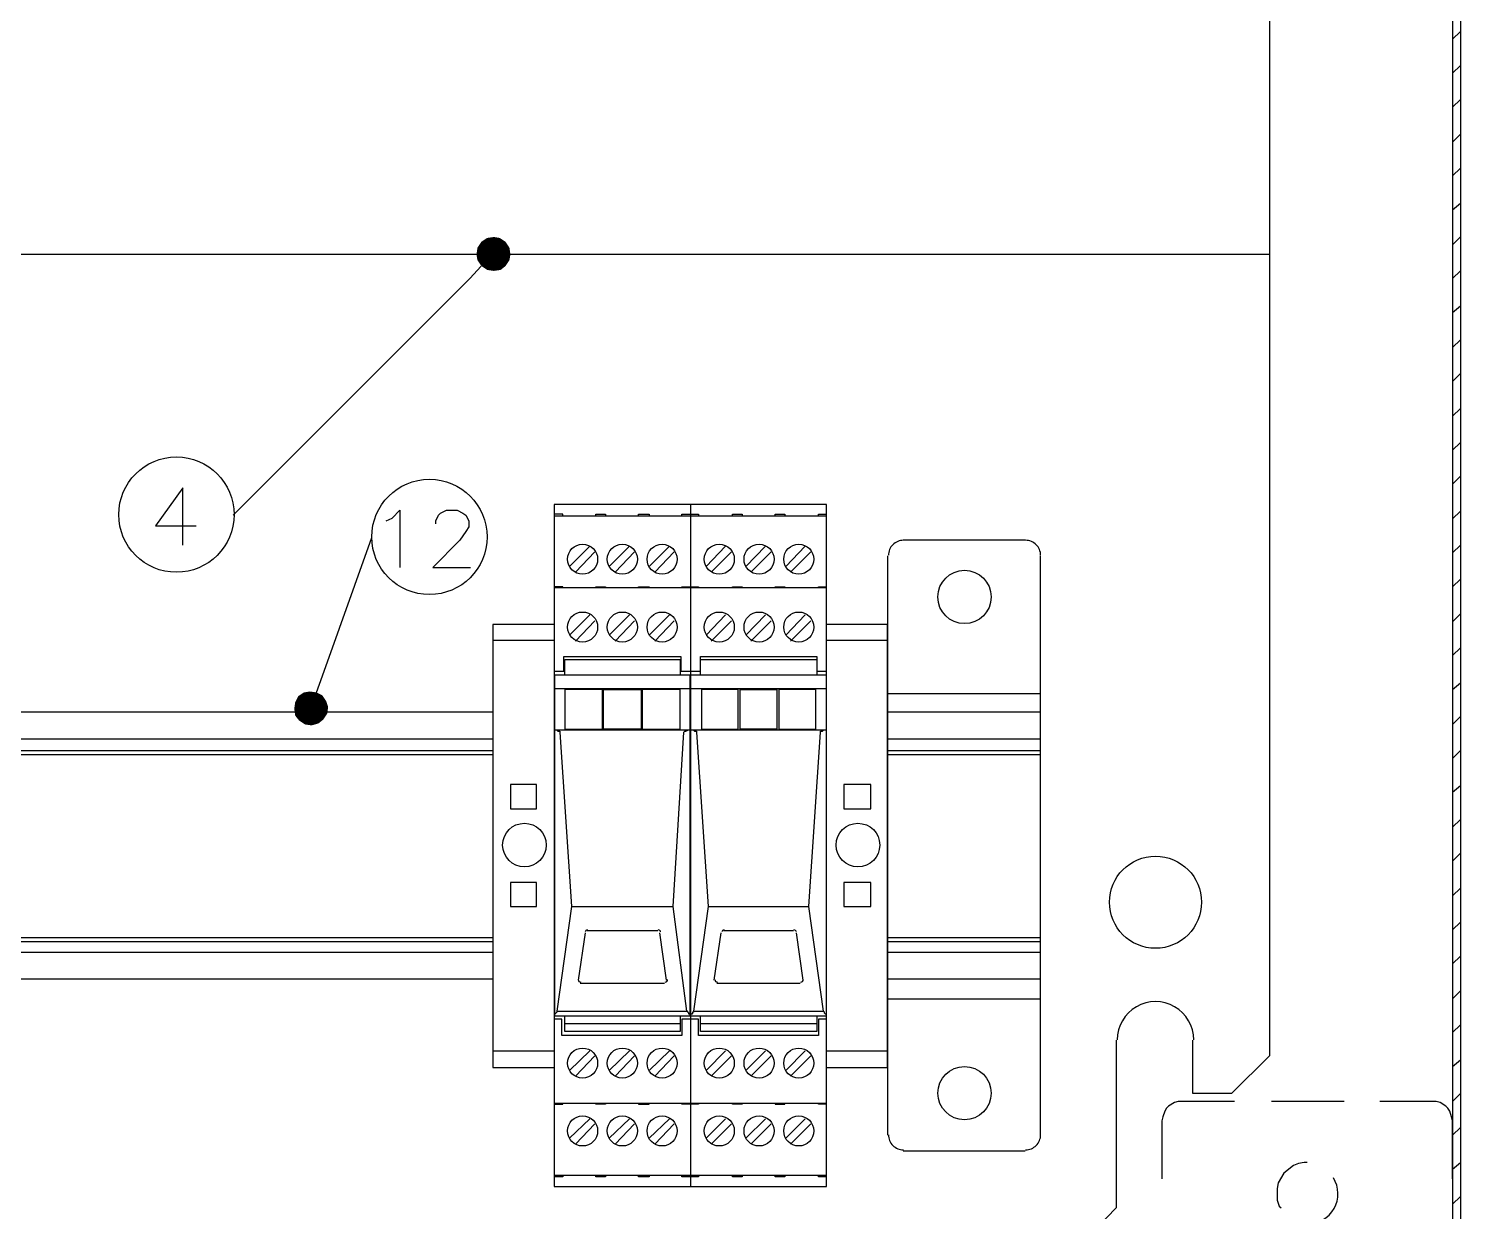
# Model space of a CAD drawing. Header units: feet. Extents: x -159 to 1687, y -48 to 1556.
# Drawn here: x 551.136 to 551.752, y 1043.089 to 1043.597 of the extents above; entities that cross this region are included whole.
import ezdxf

# ---------------------------------------------------------------- set-up
doc = ezdxf.new("R2010")
doc.units = ezdxf.units.FT
doc.header["$MEASUREMENT"] = 0
for name, color, linetype in [('PDF_0', 7, 'Continuous'), ('PDF_Carril', 7, 'Continuous'), ('PDF_Cuadro', 7, 'Continuous'), ('PDF_Prensaestopas', 7, 'Continuous')]:
    doc.layers.add(name, color=color, linetype=linetype)
doc.layers.add('PDF_Oculta', color=7, linetype='Continuous', true_color=0xb9b9b9)
doc.layers.add('PDF_Placa', color=7, linetype='Continuous', true_color=0xb9b9b9)

msp = doc.modelspace()

# ---------------------------------------------------------------- linework, layer by layer
at = {"layer": 'PDF_0', "lineweight": 25}
for p, q in [((551.47923, 1043.39271), (551.36214, 1043.39271)), ((551.42506, 1043.31938), (551.42506, 1043.32729)), ((551.47506, 1043.32729), (551.47506, 1043.31938))]:
    msp.add_line(p, q, dxfattribs=at)
for points in [[(550.19333, 1044.94404), (551.66965, 1044.94404), (551.66965, 1043.50022), (550.19333, 1043.50022)], [(551.36255, 1043.31938), (551.42047, 1043.31938), (551.42047, 1043.1727), (551.36255, 1043.1727)], [(551.36672, 1043.29604), (551.38297, 1043.29604), (551.38297, 1043.31313), (551.36672, 1043.31313)], [(551.38339, 1043.29604), (551.38339, 1043.31313), (551.39964, 1043.31313), (551.39964, 1043.29604)], [(551.40006, 1043.31313), (551.40006, 1043.29604), (551.41631, 1043.29604), (551.41631, 1043.31313)], [(551.42547, 1043.29604), (551.44131, 1043.29604), (551.44131, 1043.31313), (551.42547, 1043.31313)], [(551.44214, 1043.29604), (551.44214, 1043.31313), (551.45798, 1043.31313), (551.45798, 1043.29604)], [(551.45881, 1043.31313), (551.45881, 1043.29604), (551.47464, 1043.29604), (551.47464, 1043.31313)], [(551.35464, 1043.27229), (551.34339, 1043.27229), (551.34339, 1043.26187), (551.35464, 1043.26187)], [(551.49839, 1043.27229), (551.48673, 1043.27229), (551.48673, 1043.26187), (551.49839, 1043.26187)], [(551.34339, 1043.21979), (551.35464, 1043.21979), (551.35464, 1043.2302), (551.34339, 1043.2302)], [(551.48673, 1043.21979), (551.49839, 1043.21979), (551.49839, 1043.2302), (551.48673, 1043.2302)]]:
    msp.add_lwpolyline(points, close=True, dxfattribs=at)
for points in [[(551.36214, 1043.39271), (551.36214, 1043.09937), (551.47923, 1043.09937)], [(551.42089, 1043.09937), (551.42089, 1043.39271)], [(551.47923, 1043.09937), (551.47923, 1043.39271)], [(551.36589, 1043.38771), (551.36589, 1043.38855), (551.36214, 1043.38855)], [(551.47923, 1043.38771), (551.36214, 1043.38771)], [(551.38006, 1043.38771), (551.38006, 1043.38855), (551.38422, 1043.38855), (551.38422, 1043.38771)], [(551.39839, 1043.38771), (551.39839, 1043.38855), (551.40297, 1043.38855), (551.40297, 1043.38771)], [(551.41714, 1043.38771), (551.41714, 1043.38855), (551.42422, 1043.38855), (551.42422, 1043.38771)], [(551.43881, 1043.38771), (551.43881, 1043.38855), (551.44298, 1043.38855), (551.44298, 1043.38771)], [(551.45714, 1043.38771), (551.45714, 1043.38855), (551.46131, 1043.38855), (551.46131, 1043.38771)], [(551.47589, 1043.38771), (551.47589, 1043.38855), (551.47923, 1043.38855)], [(551.36881, 1043.36604), (551.37756, 1043.37479)], [(551.37131, 1043.36354), (551.37964, 1043.37229)], [(551.38589, 1043.36604), (551.39464, 1043.37479)], [(551.38839, 1043.36354), (551.39672, 1043.37229)], [(551.40297, 1043.36604), (551.41172, 1043.37479)], [(551.40547, 1043.36354), (551.41381, 1043.37229)], [(551.42756, 1043.36604), (551.43589, 1043.37479)], [(551.42964, 1043.36354), (551.43839, 1043.37229)], [(551.44464, 1043.36604), (551.45298, 1043.37479)], [(551.44673, 1043.36354), (551.45548, 1043.37229)], [(551.46173, 1043.36604), (551.47006, 1043.37479)], [(551.46381, 1043.36354), (551.47256, 1043.37229)], [(551.36589, 1043.35688), (551.36589, 1043.35729), (551.36214, 1043.35729)], [(551.47923, 1043.35688), (551.36214, 1043.35688)], [(551.38006, 1043.35688), (551.38006, 1043.35729), (551.38422, 1043.35729), (551.38422, 1043.35688)], [(551.39839, 1043.35688), (551.39839, 1043.35729), (551.40297, 1043.35729), (551.40297, 1043.35688)], [(551.41714, 1043.35688), (551.41714, 1043.35729), (551.42422, 1043.35729), (551.42422, 1043.35688)], [(551.43881, 1043.35688), (551.43881, 1043.35729), (551.44298, 1043.35729), (551.44298, 1043.35688)], [(551.45714, 1043.35688), (551.45714, 1043.35729), (551.46131, 1043.35729), (551.46131, 1043.35688)], [(551.47589, 1043.35688), (551.47589, 1043.35729), (551.47923, 1043.35729)], [(551.36214, 1043.34104), (551.33589, 1043.34104), (551.33589, 1043.15062), (551.36214, 1043.15062)], [(551.36881, 1043.33646), (551.37756, 1043.34521)], [(551.37131, 1043.33396), (551.37964, 1043.34271)], [(551.38589, 1043.33646), (551.39464, 1043.34521)], [(551.38839, 1043.33396), (551.39672, 1043.34271)], [(551.40297, 1043.33646), (551.41172, 1043.34521)], [(551.40547, 1043.33396), (551.41381, 1043.34271)], [(551.42756, 1043.33646), (551.43589, 1043.34521)], [(551.42964, 1043.33396), (551.43839, 1043.34271)], [(551.44464, 1043.33646), (551.45298, 1043.34521)], [(551.44673, 1043.33396), (551.45548, 1043.34271)], [(551.46173, 1043.33646), (551.47006, 1043.34521)], [(551.46381, 1043.33396), (551.47256, 1043.34271)], [(551.47923, 1043.15062), (551.50548, 1043.15062), (551.50548, 1043.34104), (551.47923, 1043.34104)], [(551.33589, 1043.33438), (551.36214, 1043.33438)], [(551.47923, 1043.33438), (551.50548, 1043.33438)], [(551.36214, 1043.32104), (551.3663, 1043.32104), (551.3663, 1043.32729), (551.41672, 1043.32729), (551.41672, 1043.32104), (551.42506, 1043.32104)], [(551.36672, 1043.31938), (551.36672, 1043.32604), (551.41631, 1043.32604), (551.41631, 1043.31938)], [(551.42506, 1043.32729), (551.47506, 1043.32729)], [(551.42506, 1043.32604), (551.47506, 1043.32604)], [(551.42089, 1043.31938), (551.47923, 1043.31938)], [(551.47506, 1043.32104), (551.47923, 1043.32104)], [(551.36255, 1043.31354), (551.42047, 1043.31354)], [(551.42089, 1043.31354), (551.47923, 1043.31354)], [(551.36339, 1043.29562), (551.3638, 1043.29521), (551.36464, 1043.29521), (551.36464, 1043.29479), (551.36964, 1043.21979), (551.36339, 1043.17479), (551.36339, 1043.17437), (551.36255, 1043.17354)], [(551.42047, 1043.29562), (551.36255, 1043.29562)], [(551.36964, 1043.21979), (551.41339, 1043.21979), (551.41797, 1043.29479), (551.41839, 1043.29521), (551.41881, 1043.29521), (551.41964, 1043.29562)], [(551.42214, 1043.29562), (551.42256, 1043.29521), (551.42339, 1043.29521), (551.42339, 1043.29479), (551.42839, 1043.21979), (551.42214, 1043.17479), (551.42214, 1043.17437), (551.42172, 1043.17437), (551.42172, 1043.17395), (551.42131, 1043.17354), (551.42089, 1043.17354)], [(551.47923, 1043.29562), (551.42089, 1043.29562)], [(551.42839, 1043.21979), (551.47173, 1043.21979), (551.47673, 1043.29479), (551.47673, 1043.29521), (551.47756, 1043.29521), (551.47798, 1043.29562)], [(551.41922, 1043.17479), (551.41339, 1043.21979)], [(551.47923, 1043.17354), (551.47881, 1043.17354), (551.47839, 1043.17395), (551.47839, 1043.17437), (551.47798, 1043.17479), (551.47173, 1043.21979)], [(551.37547, 1043.20854), (551.37256, 1043.18812)], [(551.40672, 1043.20937), (551.37631, 1043.20937)], [(551.41047, 1043.18812), (551.40756, 1043.20854)], [(551.43381, 1043.20854), (551.43089, 1043.18812)], [(551.46506, 1043.20937), (551.43506, 1043.20937)], [(551.46923, 1043.18812), (551.46631, 1043.20854)], [(551.37339, 1043.18687), (551.40964, 1043.18687)], [(551.43214, 1043.18687), (551.46798, 1043.18687)], [(551.36339, 1043.17479), (551.41964, 1043.17479)], [(551.42047, 1043.17354), (551.42006, 1043.17354), (551.42006, 1043.17395), (551.41964, 1043.17437), (551.41964, 1043.17479)], [(551.42214, 1043.17479), (551.47798, 1043.17479)], [(551.47923, 1043.17145), (551.47589, 1043.17145), (551.47589, 1043.16437), (551.42422, 1043.16437), (551.42422, 1043.17145), (551.41714, 1043.17145), (551.41714, 1043.16437), (551.36547, 1043.16437), (551.36547, 1043.17145), (551.36214, 1043.17145)], [(551.41631, 1043.1727), (551.41631, 1043.16604), (551.36672, 1043.16604), (551.36672, 1043.1727)], [(551.41631, 1043.16937), (551.36672, 1043.16937)], [(551.47923, 1043.1727), (551.42089, 1043.1727)], [(551.47506, 1043.1727), (551.47506, 1043.16604), (551.42506, 1043.16604), (551.42506, 1043.1727)], [(551.47506, 1043.16937), (551.42506, 1043.16937)], [(551.33589, 1043.1577), (551.36214, 1043.1577)], [(551.36881, 1043.14937), (551.37756, 1043.1577)], [(551.37131, 1043.14687), (551.37964, 1043.15562)], [(551.38589, 1043.14937), (551.39464, 1043.1577)], [(551.38839, 1043.14687), (551.39672, 1043.15562)], [(551.40297, 1043.14937), (551.41172, 1043.1577)], [(551.40547, 1043.14687), (551.41381, 1043.15562)], [(551.42756, 1043.14937), (551.43589, 1043.1577)], [(551.42964, 1043.14687), (551.43839, 1043.15562)], [(551.44464, 1043.14937), (551.45298, 1043.1577)], [(551.44673, 1043.14687), (551.45548, 1043.15562)], [(551.46173, 1043.14937), (551.47006, 1043.1577)], [(551.46381, 1043.14687), (551.47256, 1043.15562)], [(551.47923, 1043.1577), (551.50548, 1043.1577)], [(551.36214, 1043.13478), (551.36589, 1043.13478), (551.36589, 1043.1352)], [(551.36214, 1043.1352), (551.47923, 1043.1352)], [(551.38422, 1043.1352), (551.38422, 1043.13478), (551.38006, 1043.13478), (551.38006, 1043.1352)], [(551.39839, 1043.1352), (551.39839, 1043.13478), (551.40297, 1043.13478), (551.40297, 1043.1352)], [(551.42422, 1043.1352), (551.42422, 1043.13478), (551.41714, 1043.13478), (551.41714, 1043.1352)], [(551.44298, 1043.1352), (551.44298, 1043.13478), (551.43881, 1043.13478), (551.43881, 1043.1352)], [(551.45714, 1043.1352), (551.45714, 1043.13478), (551.46131, 1043.13478), (551.46131, 1043.1352)], [(551.47923, 1043.13478), (551.47589, 1043.13478), (551.47589, 1043.1352)], [(551.36881, 1043.1202), (551.37756, 1043.12853)], [(551.37131, 1043.1177), (551.37964, 1043.12645)], [(551.38589, 1043.1202), (551.39464, 1043.12853)], [(551.38839, 1043.1177), (551.39672, 1043.12645)], [(551.40297, 1043.1202), (551.41172, 1043.12853)], [(551.40547, 1043.1177), (551.41381, 1043.12645)], [(551.42756, 1043.1202), (551.43589, 1043.12853)], [(551.42964, 1043.1177), (551.43839, 1043.12645)], [(551.44464, 1043.1202), (551.45298, 1043.12853)], [(551.44673, 1043.1177), (551.45548, 1043.12645)], [(551.46173, 1043.1202), (551.47006, 1043.12853)], [(551.46381, 1043.1177), (551.47256, 1043.12645)], [(551.36589, 1043.10437), (551.36589, 1043.10353), (551.36214, 1043.10353)], [(551.36214, 1043.10437), (551.47923, 1043.10437)], [(551.38422, 1043.10437), (551.38422, 1043.10353), (551.38006, 1043.10353), (551.38006, 1043.10437)], [(551.40297, 1043.10437), (551.40297, 1043.10353), (551.39839, 1043.10353), (551.39839, 1043.10437)], [(551.42422, 1043.10437), (551.42422, 1043.10353), (551.41714, 1043.10353), (551.41714, 1043.10437)], [(551.44298, 1043.10437), (551.44298, 1043.10353), (551.43881, 1043.10353), (551.43881, 1043.10437)], [(551.46131, 1043.10437), (551.46131, 1043.10353), (551.45714, 1043.10353), (551.45714, 1043.10437)], [(551.47923, 1043.10353), (551.47589, 1043.10353), (551.47589, 1043.10437)]]:
    msp.add_lwpolyline(points, dxfattribs=at)
for centre, radius in [((551.37443, 1043.36917), 0.00646), ((551.39151, 1043.36917), 0.00646), ((551.4086, 1043.36917), 0.00646), ((551.43318, 1043.36917), 0.00646), ((551.45027, 1043.36917), 0.00646), ((551.46735, 1043.36917), 0.00646), ((551.37443, 1043.34), 0.00646), ((551.39151, 1043.34), 0.00646), ((551.4086, 1043.34), 0.00646), ((551.43318, 1043.34), 0.00646), ((551.45027, 1043.34), 0.00646), ((551.46735, 1043.34), 0.00646), ((551.34943, 1043.24625), 0.00938), ((551.49277, 1043.24625), 0.00938), ((551.37443, 1043.15249), 0.00646), ((551.39151, 1043.15249), 0.00646), ((551.4086, 1043.15249), 0.00646), ((551.43318, 1043.15249), 0.00646), ((551.45027, 1043.15249), 0.00646), ((551.46735, 1043.15249), 0.00646), ((551.37443, 1043.12332), 0.00646), ((551.39151, 1043.12332), 0.00646), ((551.4086, 1043.12332), 0.00646), ((551.43318, 1043.12332), 0.00646), ((551.45027, 1043.12332), 0.00646), ((551.46735, 1043.12332), 0.00646)]:
    msp.add_circle(centre, radius, dxfattribs=at)
for centre, start, end in [((551.37651, 1043.20875), 90.00005, 172.00191), ((551.40693, 1043.20875), 7.99809, 89.99995), ((551.43527, 1043.20875), 90.00005, 172.00191), ((551.46527, 1043.20875), 7.99809, 89.99995), ((551.3736, 1043.18833), 172.00188, 269.99979), ((551.40985, 1043.18833), 270.00021, 7.99812), ((551.43235, 1043.18833), 172.00188, 269.99978), ((551.46818, 1043.18833), 270.00021, 7.99812)]:
    msp.add_arc(centre, 0.00104, start, end, dxfattribs=at)
at = {"layer": 'PDF_Carril', "lineweight": 25}
msp.add_line((551.50548, 1043.37063), (551.50548, 1043.12145), dxfattribs=at)
for points in [[(551.56465, 1043.3773), (551.51215, 1043.3773)], [(551.57131, 1043.12145), (551.57131, 1043.37063)], [(551.50548, 1043.31146), (551.57131, 1043.31146)], [(551.50548, 1043.30354), (551.57131, 1043.30354)], [(551.01129, 1043.28687), (551.33589, 1043.28687)], [(551.50548, 1043.28687), (551.57131, 1043.28687)], [(551.01129, 1043.20479), (551.33589, 1043.20479)], [(551.50548, 1043.20479), (551.57131, 1043.20479)], [(551.57131, 1043.18854), (551.50548, 1043.18854)], [(551.50548, 1043.1802), (551.57131, 1043.1802)], [(551.51215, 1043.11478), (551.56465, 1043.11478)]]:
    msp.add_lwpolyline(points, dxfattribs=at)
msp.add_lwpolyline([(551.01129, 1043.30354), (551.33589, 1043.30354), (551.33589, 1043.18854), (551.01129, 1043.18854)], close=True, dxfattribs=at)
at = {"layer": 'PDF_Carril', "color": 9, "lineweight": 25, "true_color": 0xc6c7ca}
for points in [[(551.01129, 1043.29187), (551.33589, 1043.29187)], [(551.50548, 1043.29187), (551.57131, 1043.29187)], [(551.01129, 1043.28521), (551.33589, 1043.28521)], [(551.50548, 1043.28521), (551.57131, 1043.28521)], [(551.01129, 1043.20645), (551.33589, 1043.20645)], [(551.50548, 1043.20645), (551.57131, 1043.20645)], [(551.01129, 1043.2002), (551.33589, 1043.2002)], [(551.50548, 1043.2002), (551.57131, 1043.2002)]]:
    msp.add_lwpolyline(points, dxfattribs=at)
at = {"layer": 'PDF_Carril', "lineweight": 25}
for centre in [(551.5386, 1043.35292), (551.5386, 1043.13958)]:
    msp.add_circle(centre, 0.01146, dxfattribs=at)
for centre, start, end in [((551.51235, 1043.37084), 89.99966, 180.00034), ((551.56486, 1043.37084), 359.99966, 90.00034), ((551.51235, 1043.12166), 179.99966, 270.00034), ((551.56486, 1043.12166), 269.99966, 0.00034)]:
    msp.add_arc(centre, 0.00646, start, end, dxfattribs=at)
at = {"layer": 'PDF_Cuadro', "lineweight": 25}
for points in [[(551.74841, 1044.9907), (551.74841, 1043.0402)], [(551.75174, 1044.9907), (551.75174, 1043.0402)], [(551.74841, 1043.59272), (551.75174, 1043.59606)], [(551.74841, 1043.57814), (551.75174, 1043.58147)], [(551.74841, 1043.56355), (551.75174, 1043.56689)], [(551.74841, 1043.54855), (551.75174, 1043.55189)], [(551.74841, 1043.53397), (551.75174, 1043.5373)], [(551.74841, 1043.51939), (551.75174, 1043.5223)], [(551.74841, 1043.50438), (551.75174, 1043.50772)], [(551.74841, 1043.4898), (551.75174, 1043.49313)], [(551.74841, 1043.47522), (551.75174, 1043.47813)], [(551.74841, 1043.46022), (551.75174, 1043.46355)], [(551.74841, 1043.44563), (551.75174, 1043.44897)], [(551.74841, 1043.43063), (551.75174, 1043.43396)], [(551.74841, 1043.41605), (551.75174, 1043.41938)], [(551.74841, 1043.40146), (551.75174, 1043.4048)], [(551.74841, 1043.38646), (551.75174, 1043.3898)], [(551.74841, 1043.37188), (551.75174, 1043.37521)], [(551.74841, 1043.35729), (551.75174, 1043.36063)], [(551.74841, 1043.34229), (551.75174, 1043.34563)], [(551.74841, 1043.32771), (551.75174, 1043.33104)], [(551.74841, 1043.31313), (551.75174, 1043.31604)], [(551.74841, 1043.29812), (551.75174, 1043.30146)], [(551.74841, 1043.28354), (551.75174, 1043.28687)], [(551.74841, 1043.26896), (551.75174, 1043.27187)], [(551.74841, 1043.25396), (551.75174, 1043.25729)], [(551.74841, 1043.23937), (551.75174, 1043.24271)], [(551.74841, 1043.22437), (551.75174, 1043.2277)], [(551.74841, 1043.20979), (551.75174, 1043.21312)], [(551.74841, 1043.1952), (551.75174, 1043.19854)], [(551.74841, 1043.1802), (551.75174, 1043.18354)], [(551.74841, 1043.16562), (551.75174, 1043.16895)], [(551.74841, 1043.15103), (551.75174, 1043.15395)], [(551.74841, 1043.13603), (551.75174, 1043.13937)], [(551.74841, 1043.12145), (551.75174, 1043.12478)], [(551.74841, 1043.10687), (551.75174, 1043.10978)], [(551.74841, 1043.09187), (551.75174, 1043.0952)]]:
    msp.add_lwpolyline(points, dxfattribs=at)
at = {"layer": 'PDF_Oculta', "lineweight": 25}
for points in [[(551.65465, 1043.13603), (551.63048, 1043.13603), (551.62882, 1043.13562), (551.62632, 1043.13395), (551.62548, 1043.13312), (551.62465, 1043.13187), (551.62382, 1043.12937), (551.6234, 1043.1277), (551.6234, 1043.1027)], [(551.70174, 1043.13603), (551.67049, 1043.13603)], [(551.74841, 1043.1027), (551.74841, 1043.1277), (551.74799, 1043.12937), (551.74716, 1043.13187), (551.74632, 1043.13312), (551.74549, 1043.13395), (551.74299, 1043.13562), (551.74132, 1043.13603), (551.71715, 1043.13603)], [(551.6859, 1043.10978), (551.68465, 1043.10978), (551.68215, 1043.10937), (551.68007, 1043.10853), (551.6759, 1043.1052), (551.6734, 1043.10103), (551.67299, 1043.09853), (551.67299, 1043.09353), (551.67382, 1043.09103), (551.67465, 1043.0902)]]:
    msp.add_lwpolyline(points, dxfattribs=at)
msp.add_arc((551.68635, 1043.0963), 0.01278, 268.00627, 32.24175, dxfattribs=at)
at = {"layer": 'PDF_Placa', "lineweight": 25}
for points in [[(551.63673, 1044.8557), (551.63673, 1044.87862), (551.6534, 1044.87862), (551.66965, 1044.86195), (551.66965, 1043.15562), (551.6534, 1043.13937), (551.63673, 1043.13937), (551.63673, 1043.16229)], [(551.60382, 1043.16229), (551.60382, 1043.0902), (551.58757, 1043.07353), (550.275, 1043.07353), (550.25875, 1043.0902), (550.25875, 1043.16229)]]:
    msp.add_lwpolyline(points, dxfattribs=at)
msp.add_circle((551.62069, 1043.22166), 0.01979, dxfattribs=at)
msp.add_arc((551.62069, 1043.16249), 0.01646, 359.99977, 180.00023, dxfattribs=at)
at = {"layer": 'PDF_Prensaestopas', "color": 5, "lineweight": 25}
for points in [[(551.33089, 1043.49522), (551.32589, 1043.4898), (551.22421, 1043.38813)], [(551.20255, 1043.37521), (551.20255, 1043.3998), (551.19088, 1043.38355), (551.20838, 1043.38355)], [(551.29005, 1043.38563), (551.29255, 1043.38688), (551.29589, 1043.39021), (551.29589, 1043.36563)], [(551.3113, 1043.38438), (551.3113, 1043.38563), (551.31255, 1043.38813), (551.31339, 1043.38896), (551.31589, 1043.39021), (551.32047, 1043.39021), (551.32297, 1043.38896), (551.32422, 1043.38813), (551.32547, 1043.38563), (551.32547, 1043.38313), (551.32422, 1043.38105), (551.32172, 1043.3773), (551.31005, 1043.36563), (551.3263, 1043.36563)], [(551.26005, 1043.31188), (551.26255, 1043.31896), (551.2838, 1043.37855)]]:
    msp.add_lwpolyline(points, dxfattribs=at)
for centre in [(551.19984, 1043.38834), (551.30859, 1043.37875)]:
    msp.add_circle(centre, 0.02479, dxfattribs=at)
at = {"layer": 'PDF_Prensaestopas', "color": 5, "transparency": 33554559}
for points in [[(551.33339, 1043.5073), (551.33089, 1043.50563), (551.3363, 1043.50022)], [(551.3363, 1043.50022), (551.3363, 1043.50772), (551.33339, 1043.5073)], [(551.3388, 1043.5073), (551.3363, 1043.50022), (551.3363, 1043.50772)], [(551.3413, 1043.50563), (551.3388, 1043.5073), (551.3363, 1043.50022)], [(551.3363, 1043.50022), (551.32922, 1043.50313), (551.3288, 1043.50022)], [(551.3288, 1043.50022), (551.32922, 1043.49772), (551.3363, 1043.50022)], [(551.33089, 1043.50563), (551.3363, 1043.50022), (551.32922, 1043.50313)], [(551.32922, 1043.49772), (551.3363, 1043.50022), (551.33089, 1043.49522)], [(551.3363, 1043.50022), (551.33089, 1043.49522), (551.33339, 1043.49355)], [(551.33339, 1043.49355), (551.3363, 1043.49313), (551.3363, 1043.50022)], [(551.34297, 1043.50313), (551.3413, 1043.50563), (551.3363, 1043.50022)], [(551.3363, 1043.50022), (551.34339, 1043.50022), (551.34297, 1043.50313)], [(551.3363, 1043.49313), (551.3363, 1043.50022), (551.33922, 1043.49355)], [(551.3363, 1043.50022), (551.33922, 1043.49355), (551.3413, 1043.49522)], [(551.3413, 1043.49522), (551.34297, 1043.49772), (551.3363, 1043.50022)], [(551.34297, 1043.49772), (551.3363, 1043.50022), (551.34339, 1043.50022)], [(551.25755, 1043.30521), (551.25213, 1043.31021), (551.25088, 1043.30771)], [(551.25463, 1043.31188), (551.25755, 1043.30521), (551.25213, 1043.31021)], [(551.25713, 1043.31229), (551.25463, 1043.31188), (551.25755, 1043.30521)], [(551.25755, 1043.30521), (551.26005, 1043.31188), (551.25713, 1043.31229)], [(551.26255, 1043.31063), (551.25755, 1043.30521), (551.26005, 1043.31188)], [(551.26422, 1043.30813), (551.26255, 1043.31063), (551.25755, 1043.30521)], [(551.25088, 1043.30771), (551.25047, 1043.30479), (551.25755, 1043.30521)], [(551.25047, 1043.30479), (551.25755, 1043.30521), (551.25088, 1043.30187)], [(551.25755, 1043.30521), (551.25088, 1043.30187), (551.25255, 1043.29979)], [(551.25255, 1043.29979), (551.25505, 1043.29812), (551.25755, 1043.30521)], [(551.25505, 1043.29812), (551.25797, 1043.29771), (551.25755, 1043.30521)], [(551.25755, 1043.30521), (551.26505, 1043.30563), (551.26422, 1043.30813)], [(551.26463, 1043.30271), (551.25755, 1043.30521), (551.26505, 1043.30563)], [(551.25797, 1043.29771), (551.25755, 1043.30521), (551.26088, 1043.29854)], [(551.25755, 1043.30521), (551.26088, 1043.29854), (551.26297, 1043.30021)], [(551.26297, 1043.30021), (551.26463, 1043.30271), (551.25755, 1043.30521)]]:
    msp.add_solid(points, dxfattribs=at)

doc.saveas('drawing.dxf')
